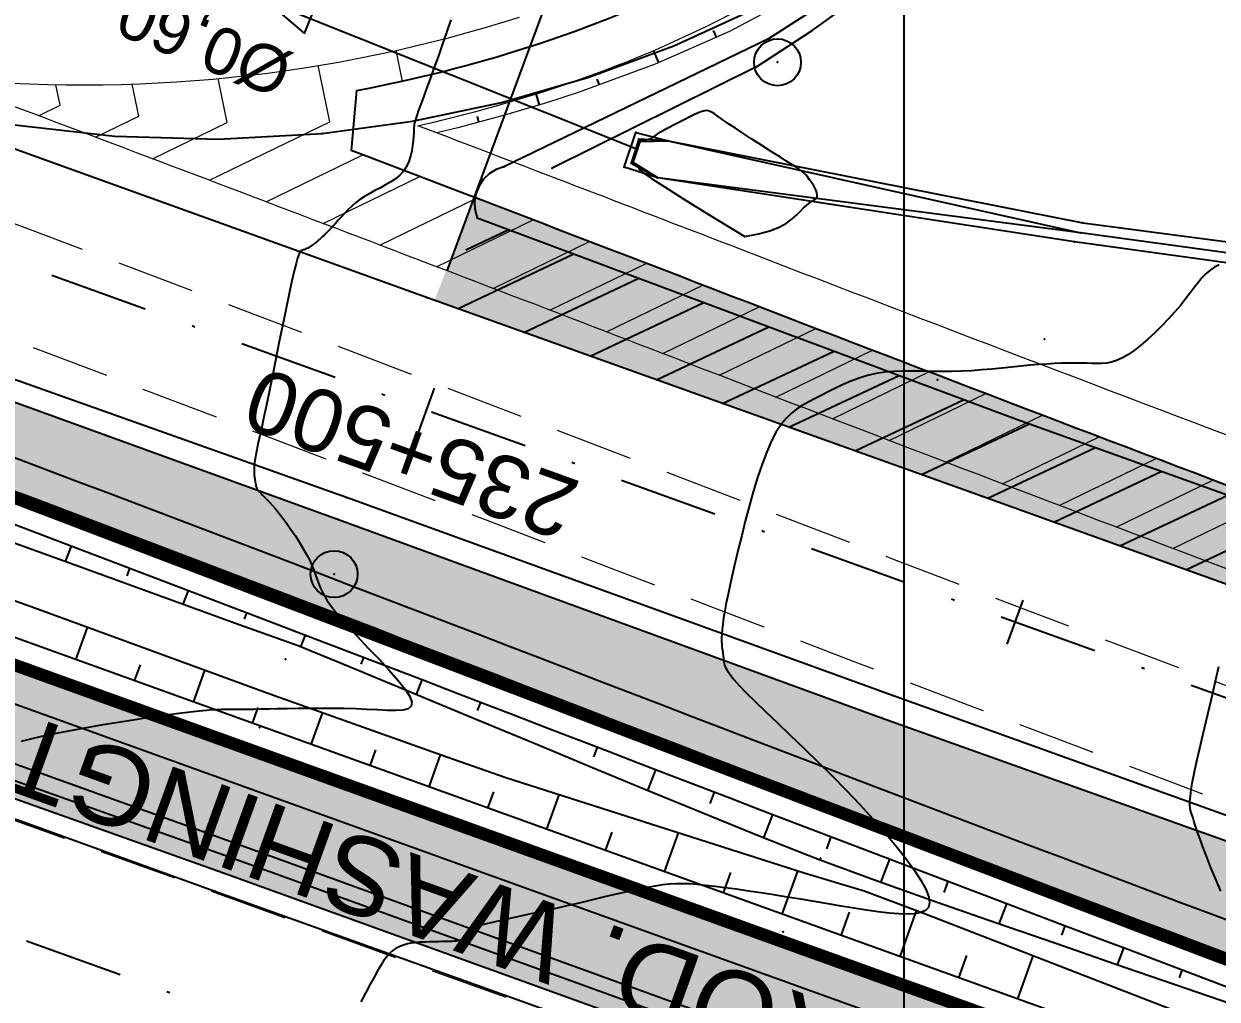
# Model space of a CAD drawing. Header units: metres. Extents: x 820373 to 834957, y 7564678 to 7566875.
# Drawn here: x 821371.86 to 821410, y 7564954.45 to 7564985.62 of the extents above; entities that cross this region are included whole.
import ezdxf
from ezdxf.enums import TextEntityAlignment as Align

# ---------------------------------------------------------------- set-up
doc = ezdxf.new("R2010")
doc.units = ezdxf.units.M
for name, pattern in [('XREF_GEO$0$DASHDOT', [25.4, 12.7, -6.35, 0, -6.35]), ('XREF_GEO$0$DASHED2', [0.375, 0.25, -0.125]), ('XREF_GEO$0$DGNStyle3', [83.551646, 59.679747, -23.871899])]:
    doc.linetypes.add(name, pattern=pattern)
for name, color, linetype in [('P-MALHA-IMPAR', 1, 'Continuous'), ('XREF_GEO$0$F-HZ-ACOSTAMENTO', 73, 'Continuous'), ('XREF_GEO$0$F-HZ-BARREIRA', 107, 'Continuous'), ('XREF_GEO$0$F-HZ-BORDO', 165, 'Continuous'), ('XREF_GEO$0$F-HZ-EIXO', 42, 'XREF_GEO$0$DASHDOT'), ('XREF_GEO$0$F-HZ-ESTACA', 73, 'Continuous'), ('XREF_GEO$0$F-HZ-NOMES', 134, 'Continuous'), ('XREF_GEO$0$F-HZ-OFFSET', 11, 'Continuous'), ('XREF_GEO$0$F-HZ-OFFSET-ATERRO', 42, 'Continuous'), ('XREF_GEO$0$F-HZ-OFFSET-CORTE', 11, 'Continuous'), ('XREF_PAV$0$P-CHAMADA', 1, 'Continuous'), ('XREF_PAV$0$P-TH01_FXAD_227.95_237.15_C_PAV.TIPO-V', 214, 'Continuous'), ('XREF_PAV$0$P-TH01_FXAD_230.75_240.70_D_PAV.TIPO-V', 214, 'Continuous'), ('XREF_PAV$0$P-TH01_TREVO_235.60_DEMOLIÇÃO ACOST.', 1, 'Continuous'), ('XREF_PAV$0$P-TH01_TREVO_235.60_PAV.TIPO-I', 150, 'Continuous'), ('XREF_TOP$0$T-HD-VALETA_SARJETA', 132, 'Continuous'), ('XREF_TOP$0$T-HM-COTA', 252, 'Continuous'), ('XREF_TOP$0$T-HM-CURVA_INTERMEDIÁRIA', 252, 'Continuous'), ('XREF_TOP$0$T-IU-TUBO', 23, 'Continuous'), ('XREF_TOP$0$T-OA-BUEIRO', 31, 'Continuous'), ('XREF_TOP$0$T-OA-DEFENSA', 31, 'Continuous'), ('XREF_TOP$0$T-SI-FAIXA', 23, 'Continuous'), ('XREF_TOP$0$T-SI-PLACA', 252, 'Continuous'), ('XREF_TOP$0$T-SV-GUARD_RAIL', 23, 'Continuous'), ('XREF_TOP$0$T-SV-RUA_PAVIMENTADA', 23, 'Continuous')]:
    doc.layers.add(name, color=color, linetype=linetype)
doc.layers.add('XREF_GEO$0$F-HZ-ARRED-VALETA', color=11, linetype='Continuous', lineweight=0)
doc.layers.add('XREF_GEO$0$F-HZ-FAIXA', color=11, linetype='XREF_GEO$0$DGNStyle3', lineweight=0)
doc.styles.add('XREF_GEO$0$ARIAL', font='arial.ttf')
doc.styles.add('XREF_TOP$0$ROMANS', font='arial.ttf', dxfattribs={"height": 1.5})

# ---------------------------------------------------------------- blocks, each defined once
blk = doc.blocks.new('MALHA-IMPAR')
at = {"layer": 'P-MALHA-IMPAR'}
blk.add_line((821400, 7564842.492), (821400, 7565093.045), dxfattribs=at)
blk = doc.blocks.new('XREF_TOP$0$PONTO')
at = {"layer": 'XREF_TOP$0$T-HM-COTA'}
blk.add_point((0, 0), dxfattribs=at)
blk = doc.blocks.new('XREF_TOP$0$PLACA 01')
blk.add_circle((0, 0), 0.75)
at = {"style": 'XREF_TOP$0$ROMANS'}
blk.add_attdef('PL', text='', height=1.5, dxfattribs=at).set_placement((1.5, 0), align=Align.MIDDLE_LEFT)
blk = doc.blocks.new('XREF_TOP$0$TUBULAÇÃO')
blk.add_lwpolyline([(-0.5, 0), (0.5, 0), (0, 1.5)], close=True)
at = {"style": 'XREF_TOP$0$ROMANS'}
blk.add_attdef('T', text='', height=1.5, rotation=90, dxfattribs=at).set_placement((-2, 0), align=Align.MIDDLE_LEFT)
blk = doc.blocks.new('XREF_TOP')
at = {"layer": 'XREF_TOP$0$T-OA-DEFENSA', "transparency": 33554610}
h = blk.add_hatch(dxfattribs=at)
h.set_pattern_fill('AR-CONC', color=256, scale=0.25)
h.set_pattern_definition([(50, (0, 0), (1.7931504565, -0.15688033746), [0.1875, -2.0625]), (355, (0, 0), (-0.34687833403, 1.88048033425), [0.15, -1.65]), (100.45144446, (0.1494, -0.013), (1.4462721168, 1.72359997742), [0.15935048, -1.75285528]), (46.1842, (0, 0.5), (2.6681033267, -0.413798202), [0.28125, -3.09375]), (96.63563549, (0.2223, 0.4655), (2.3366548642, 2.4352965019), [0.239025855, -2.6292844]), (351.18416399, (0, 0.5), (2.3366548626, 2.4352965007), [0.225, -2.4750000025]), (21, (0.25, 0.375), (1.4922676303, -1.00654722666), [0.1875, -2.0625]), (326, (0.25, 0.375), (0.6082883298, 1.8128751126), [0.15, -1.65]), (71.45144474, (0.3744, 0.2911), (2.10055594182, 0.806327882), [0.159350475, -1.75285528]), (37.5, (0, 0), (0.030399638293, 0.83223463458), [0, -1.63, 0, -1.675, 0, -1.65625]), (7.5, (0, 0), (0.65767384361, 0.98602927971), [0, -0.955, 0, -1.5925, 0, -0.63125]), (327.5, (-0.5575, 0), (1.33455609043, -0.056387179336), [0, -0.625, 0, -1.95, 0, -2.5875]), (317.5, (-0.8075, 0), (1.45796542336, 0.25026245583), [0, -0.8125, 0, -1.295, 0, -1.8375])])
h.paths.add_polyline_path([(821172.574, 7565033.444), (821172.429, 7565033.04), (821190.536, 7565026.586), (821208.404, 7565020.208), (821226.574, 7565013.634), (821246.931, 7565006.231), (821265.304, 7564999.639), (821282.189, 7564993.678), (821304.076, 7564985.676), (821321.881, 7564979.311), (821341.651, 7564972.154), (821360.312, 7564965.422), (821378.22, 7564959.057), (821396.629, 7564952.39), (821418.184, 7564944.679), (821437.102, 7564937.89), (821455.234, 7564931.345), (821474.165, 7564924.527), (821491.7, 7564918.232), (821509.747, 7564911.684), (821528.163, 7564905.101), (821548.58, 7564897.727), (821566.649, 7564891.261), (821584.234, 7564884.946), (821607.538, 7564876.54), (821625.681, 7564869.957), (821643.393, 7564863.626), (821662.119, 7564856.809), (821680.072, 7564850.545), (821701.679, 7564842.692), (821720.022, 7564836.174), (821738.15, 7564829.562), (821756.034, 7564823.201), (821773.408, 7564816.895), (821796.267, 7564808.374), (821809.665, 7564803.38), (821809.93, 7564803.685), (821795.731, 7564808.991), (821773.86, 7564817.146), (821755.213, 7564823.876), (821737.897, 7564830.132), (821718.44, 7564837.056), (821701.072, 7564843.311), (821678.007, 7564851.629), (821661.079, 7564857.674), (821641.585, 7564864.709), (821624.397, 7564870.958), (821606.792, 7564877.336), (821584.88, 7564885.176), (821565.558, 7564892.111), (821548.772, 7564898.134), (821529.124, 7564905.299), (821509.708, 7564912.285), (821489.689, 7564919.488), (821471.871, 7564925.977), (821453.576, 7564932.462), (821436.443, 7564938.613), (821417.687, 7564945.326), (821394.707, 7564953.597), (821377.621, 7564959.792), (821359.587, 7564966.28), (821340.149, 7564973.165), (821322.365, 7564979.56), (821301.966, 7564986.976), (821282.242, 7564994.094), (821263.992, 7565000.725), (821245.445, 7565007.414), (821226.056, 7565014.586), (821208.678, 7565020.567), (821189.899, 7565027.261)])
at = {"layer": 'XREF_TOP$0$T-HD-VALETA_SARJETA'}
for points in [[(821392.453, 7564981.879, 825.673), (821405.637, 7564978.937, 826.66)], [(821392.453, 7564981.879, 825.673), (821405.712, 7564979.261, 826.767), (821428.639, 7564976.246, 828.042), (821449.268, 7564973.594, 828.661), (821458.084, 7564972.36, 829.649)], [(821405.444, 7564978.65, 826.77), (821392.128, 7564980.697, 825.576)], [(821457.84, 7564971.891, 829.49), (821449.198, 7564973.323, 828.549), (821428.574, 7564975.797, 827.916), (821405.637, 7564978.937, 826.66), (821392.128, 7564980.697, 825.576)], [(821457.83, 7564971.73, 829.602), (821449.098, 7564973.017, 828.648), (821428.496, 7564975.462, 828.004), (821405.444, 7564978.65, 826.77)]]:
    blk.add_polyline3d(points, dxfattribs=at)
at = {"layer": 'XREF_TOP$0$T-HM-CURVA_INTERMEDIÁRIA', "flags": 128}
for points in [[(821385.507, 7564985.743), (821385.373, 7564985.343), (821385.237, 7564984.949), (821385.102, 7564984.566), (821384.971, 7564984.201), (821384.847, 7564983.86), (821384.732, 7564983.549), (821384.632, 7564983.275), (821384.547, 7564983.045), (821384.481, 7564982.862), (821384.432, 7564982.722), (821384.398, 7564982.62), (821384.376, 7564982.549), (821384.363, 7564982.503), (821384.357, 7564982.477), (821384.356, 7564982.464), (821384.357, 7564982.458), (821384.357, 7564982.453), (821384.358, 7564982.45), (821384.358, 7564982.448), (821384.357, 7564982.446), (821384.357, 7564982.444), (821384.356, 7564982.443), (821384.355, 7564982.442), (821384.355, 7564982.442), (821384.354, 7564982.441), (821384.353, 7564982.44), (821384.352, 7564982.44), (821384.351, 7564982.439), (821384.35, 7564982.438), (821384.35, 7564982.438), (821384.349, 7564982.437), (821384.348, 7564982.436), (821384.347, 7564982.436), (821384.347, 7564982.435), (821384.346, 7564982.435), (821384.345, 7564982.434), (821384.345, 7564982.433), (821384.344, 7564982.433), (821384.343, 7564982.432), (821384.343, 7564982.432), (821384.342, 7564982.431), (821384.342, 7564982.431), (821384.342, 7564982.43), (821384.341, 7564982.43), (821384.341, 7564982.43), (821384.34, 7564982.429), (821384.34, 7564982.429), (821384.34, 7564982.429), (821384.339, 7564982.428), (821384.339, 7564982.428), (821384.339, 7564982.428), (821384.339, 7564982.428), (821384.338, 7564982.427), (821384.338, 7564982.427), (821384.338, 7564982.427), (821384.337, 7564982.426), (821384.337, 7564982.426), (821384.337, 7564982.422), (821384.336, 7564982.411), (821384.335, 7564982.39), (821384.333, 7564982.356), (821384.33, 7564982.305), (821384.327, 7564982.234), (821384.322, 7564982.14), (821384.315, 7564982.021), (821384.305, 7564981.881), (821384.287, 7564981.725), (821384.26, 7564981.56), (821384.22, 7564981.39), (821384.164, 7564981.222), (821384.09, 7564981.061), (821383.995, 7564980.913), (821383.878, 7564980.782), (821383.74, 7564980.666), (821383.588, 7564980.562), (821383.425, 7564980.466), (821383.256, 7564980.376), (821383.085, 7564980.287), (821382.916, 7564980.197), (821382.755, 7564980.102), (821382.605, 7564980), (821382.466, 7564979.892), (821382.336, 7564979.78), (821382.217, 7564979.667), (821382.106, 7564979.554), (821382.003, 7564979.443), (821381.908, 7564979.337), (821381.819, 7564979.238), (821381.737, 7564979.147), (821381.66, 7564979.065), (821381.588, 7564978.99), (821381.521, 7564978.922), (821381.459, 7564978.861), (821381.4, 7564978.806), (821381.345, 7564978.756), (821381.294, 7564978.71), (821381.245, 7564978.668), (821381.199, 7564978.631), (821381.155, 7564978.596), (821381.113, 7564978.565), (821381.074, 7564978.537), (821381.037, 7564978.512), (821381.002, 7564978.49), (821380.968, 7564978.47), (821380.936, 7564978.452), (821380.906, 7564978.436), (821380.876, 7564978.422), (821380.849, 7564978.409), (821380.822, 7564978.399), (821380.797, 7564978.39), (821380.773, 7564978.382), (821380.75, 7564978.376), (821380.728, 7564978.37), (821380.705, 7564978.353), (821380.679, 7564978.314), (821380.647, 7564978.243), (821380.609, 7564978.128), (821380.561, 7564977.957), (821380.502, 7564977.718), (821380.43, 7564977.402), (821380.343, 7564977.001), (821380.245, 7564976.53), (821380.138, 7564976.011), (821380.027, 7564975.463), (821379.915, 7564974.906), (821379.805, 7564974.362), (821379.701, 7564973.85), (821379.606, 7564973.391), (821379.523, 7564973), (821379.453, 7564972.674), (821379.394, 7564972.404), (821379.345, 7564972.182), (821379.306, 7564971.999), (821379.276, 7564971.847), (821379.253, 7564971.718), (821379.237, 7564971.602), (821379.228, 7564971.494), (821379.224, 7564971.391), (821379.224, 7564971.295), (821379.228, 7564971.205), (821379.234, 7564971.123), (821379.243, 7564971.049), (821379.252, 7564970.984), (821379.262, 7564970.927), (821379.272, 7564970.879), (821379.282, 7564970.839), (821379.294, 7564970.803), (821379.31, 7564970.769), (821379.332, 7564970.736), (821379.359, 7564970.7), (821379.394, 7564970.66), (821379.439, 7564970.613), (821379.493, 7564970.558), (821379.558, 7564970.491), (821379.633, 7564970.414), (821379.717, 7564970.324), (821379.811, 7564970.22), (821379.913, 7564970.101), (821380.024, 7564969.966), (821380.143, 7564969.813), (821380.269, 7564969.644), (821380.4, 7564969.46), (821380.531, 7564969.265), (821380.66, 7564969.065), (821380.783, 7564968.862), (821380.897, 7564968.66), (821380.998, 7564968.465), (821381.082, 7564968.279), (821381.15, 7564968.105), (821381.208, 7564967.939), (821381.266, 7564967.772), (821381.336, 7564967.597), (821381.428, 7564967.409), (821381.55, 7564967.199), (821381.715, 7564966.962), (821381.932, 7564966.689), (821382.206, 7564966.377), (821382.522, 7564966.036), (821382.861, 7564965.679), (821383.203, 7564965.32), (821383.528, 7564964.97), (821383.816, 7564964.644), (821384.047, 7564964.355), (821384.202, 7564964.115), (821384.266, 7564963.935), (821384.243, 7564963.809), (821384.144, 7564963.728), (821383.977, 7564963.684), (821383.752, 7564963.669), (821383.48, 7564963.674), (821383.169, 7564963.689), (821382.829, 7564963.708), (821382.47, 7564963.722), (821382.098, 7564963.731), (821381.72, 7564963.735), (821381.343, 7564963.736), (821380.972, 7564963.734), (821380.616, 7564963.73), (821380.28, 7564963.725), (821379.97, 7564963.72), (821379.693, 7564963.715), (821379.446, 7564963.71), (821379.226, 7564963.706), (821379.03, 7564963.703), (821378.855, 7564963.701), (821378.698, 7564963.699), (821378.557, 7564963.698), (821378.427, 7564963.698), (821378.305, 7564963.699), (821378.181, 7564963.699), (821378.045, 7564963.697), (821377.888, 7564963.69), (821377.698, 7564963.676), (821377.465, 7564963.654), (821377.179, 7564963.623), (821376.829, 7564963.579), (821376.41, 7564963.522), (821375.935, 7564963.453), (821375.419, 7564963.375), (821374.88, 7564963.29), (821374.335, 7564963.2), (821373.801, 7564963.108), (821373.294, 7564963.015), (821372.832, 7564962.924), (821372.427, 7564962.837), (821372.078, 7564962.754), (821371.781, 7564962.675)], [(821410.064, 7564977.912), (821409.911, 7564977.84), (821409.772, 7564977.749), (821409.645, 7564977.639), (821409.523, 7564977.511), (821409.403, 7564977.365), (821409.279, 7564977.203), (821409.147, 7564977.026), (821409.002, 7564976.834), (821408.838, 7564976.629), (821408.652, 7564976.412), (821408.449, 7564976.189), (821408.233, 7564975.965), (821408.009, 7564975.746), (821407.783, 7564975.539), (821407.559, 7564975.348), (821407.343, 7564975.18), (821407.14, 7564975.041), (821406.954, 7564974.934), (821406.783, 7564974.858), (821406.621, 7564974.806), (821406.466, 7564974.776), (821406.314, 7564974.761), (821406.161, 7564974.758), (821406.002, 7564974.762), (821405.835, 7564974.768), (821405.655, 7564974.772), (821405.462, 7564974.774), (821405.255, 7564974.772), (821405.035, 7564974.767), (821404.802, 7564974.758), (821404.554, 7564974.745), (821404.293, 7564974.727), (821404.017, 7564974.705), (821403.727, 7564974.678), (821403.425, 7564974.647), (821403.114, 7564974.615), (821402.795, 7564974.584), (821402.472, 7564974.555), (821402.146, 7564974.53), (821401.821, 7564974.512), (821401.497, 7564974.502), (821401.179, 7564974.502), (821400.865, 7564974.507), (821400.557, 7564974.515), (821400.254, 7564974.521), (821399.957, 7564974.52), (821399.665, 7564974.51), (821399.378, 7564974.485), (821399.098, 7564974.442), (821398.823, 7564974.379), (821398.555, 7564974.296), (821398.295, 7564974.199), (821398.043, 7564974.091), (821397.799, 7564973.977), (821397.565, 7564973.859), (821397.342, 7564973.742), (821397.13, 7564973.629), (821396.929, 7564973.522), (821396.739, 7564973.416), (821396.559, 7564973.3), (821396.386, 7564973.167), (821396.221, 7564973.008), (821396.061, 7564972.814), (821395.906, 7564972.577), (821395.754, 7564972.288), (821395.604, 7564971.943), (821395.457, 7564971.548), (821395.314, 7564971.117), (821395.176, 7564970.661), (821395.045, 7564970.191), (821394.92, 7564969.72), (821394.804, 7564969.26), (821394.697, 7564968.821), (821394.6, 7564968.415), (821394.513, 7564968.041), (821394.436, 7564967.699), (821394.369, 7564967.388), (821394.311, 7564967.107), (821394.264, 7564966.856), (821394.226, 7564966.632), (821394.197, 7564966.435), (821394.178, 7564966.264), (821394.167, 7564966.117), (821394.162, 7564965.991), (821394.163, 7564965.883), (821394.168, 7564965.792), (821394.175, 7564965.714), (821394.184, 7564965.647), (821394.192, 7564965.589), (821394.2, 7564965.537), (821394.206, 7564965.489), (821394.212, 7564965.445), (821394.217, 7564965.404), (821394.222, 7564965.362), (821394.226, 7564965.321), (821394.231, 7564965.277), (821394.236, 7564965.231), (821394.244, 7564965.179), (821394.259, 7564965.117), (821394.291, 7564965.04), (821394.346, 7564964.942), (821394.432, 7564964.818), (821394.556, 7564964.663), (821394.727, 7564964.471), (821394.951, 7564964.236), (821395.233, 7564963.956), (821395.568, 7564963.634), (821395.945, 7564963.275), (821396.355, 7564962.885), (821396.789, 7564962.47), (821397.238, 7564962.035), (821397.692, 7564961.585), (821398.142, 7564961.127), (821398.579, 7564960.665), (821398.996, 7564960.207), (821399.386, 7564959.76), (821399.743, 7564959.331), (821400.059, 7564958.927), (821400.327, 7564958.556), (821400.542, 7564958.224), (821400.695, 7564957.938), (821400.783, 7564957.704), (821400.807, 7564957.519), (821400.771, 7564957.378), (821400.678, 7564957.277), (821400.534, 7564957.211), (821400.342, 7564957.174), (821400.105, 7564957.163), (821399.827, 7564957.173), (821399.514, 7564957.199), (821399.168, 7564957.239), (821398.795, 7564957.29), (821398.4, 7564957.351), (821397.988, 7564957.418), (821397.564, 7564957.489), (821397.132, 7564957.563), (821396.697, 7564957.637), (821396.263, 7564957.709), (821395.837, 7564957.777), (821395.42, 7564957.842), (821395.019, 7564957.902), (821394.636, 7564957.956), (821394.277, 7564958.005), (821393.945, 7564958.047), (821393.644, 7564958.082), (821393.378, 7564958.108), (821393.139, 7564958.126), (821392.917, 7564958.134), (821392.705, 7564958.132), (821392.493, 7564958.119), (821392.273, 7564958.095), (821392.035, 7564958.059), (821391.771, 7564958.011), (821391.473, 7564957.95), (821391.146, 7564957.878), (821390.795, 7564957.797), (821390.424, 7564957.711), (821390.041, 7564957.62), (821389.65, 7564957.527), (821389.258, 7564957.435), (821388.869, 7564957.346), (821388.488, 7564957.262), (821388.122, 7564957.183), (821387.773, 7564957.108), (821387.447, 7564957.038), (821387.149, 7564956.972), (821386.881, 7564956.911), (821386.65, 7564956.853), (821386.459, 7564956.799), (821386.311, 7564956.749), (821386.201, 7564956.703), (821386.125, 7564956.659), (821386.074, 7564956.618), (821386.044, 7564956.581), (821386.028, 7564956.546), (821386.019, 7564956.513), (821386.012, 7564956.483), (821386.002, 7564956.455), (821385.987, 7564956.429), (821385.967, 7564956.405), (821385.941, 7564956.383), (821385.911, 7564956.364), (821385.876, 7564956.347), (821385.834, 7564956.332), (821385.788, 7564956.32), (821385.735, 7564956.31), (821385.677, 7564956.302), (821385.612, 7564956.297), (821385.543, 7564956.292), (821385.467, 7564956.289), (821385.386, 7564956.286), (821385.3, 7564956.285), (821385.208, 7564956.283), (821385.111, 7564956.281), (821385.01, 7564956.279), (821384.908, 7564956.277), (821384.806, 7564956.274), (821384.706, 7564956.27), (821384.609, 7564956.266), (821384.519, 7564956.262), (821384.436, 7564956.256), (821384.361, 7564956.249), (821384.295, 7564956.241), (821384.234, 7564956.232), (821384.177, 7564956.222), (821384.123, 7564956.209), (821384.07, 7564956.195), (821384.016, 7564956.178), (821383.96, 7564956.16), (821383.9, 7564956.138), (821383.835, 7564956.111), (821383.766, 7564956.075), (821383.694, 7564956.029), (821383.617, 7564955.968), (821383.536, 7564955.89), (821383.451, 7564955.792), (821383.362, 7564955.672), (821383.269, 7564955.526), (821383.169, 7564955.352), (821383.058, 7564955.151), (821382.935, 7564954.92), (821382.795, 7564954.658), (821382.635, 7564954.364)], [(821410.12, 7564957.899), (821409.944, 7564958.304), (821409.788, 7564958.679), (821409.655, 7564959.017), (821409.542, 7564959.311), (821409.452, 7564959.555), (821409.381, 7564959.755), (821409.325, 7564959.915), (821409.284, 7564960.043), (821409.252, 7564960.144), (821409.228, 7564960.225), (821409.208, 7564960.292), (821409.19, 7564960.352), (821409.171, 7564960.41), (821409.153, 7564960.473), (821409.139, 7564960.551), (821409.131, 7564960.649), (821409.132, 7564960.775), (821409.145, 7564960.936), (821409.172, 7564961.141), (821409.215, 7564961.397), (821409.277, 7564961.707), (821409.355, 7564962.065), (821409.445, 7564962.462), (821409.544, 7564962.886), (821409.649, 7564963.328), (821409.755, 7564963.779), (821409.86, 7564964.227), (821409.96, 7564964.664), (821410.053, 7564965.08)], [(821394.901, 7564978.82), (821395.344, 7564978.9), (821395.707, 7564979.002), (821396, 7564979.12), (821396.234, 7564979.249), (821396.418, 7564979.381), (821396.564, 7564979.51), (821396.683, 7564979.629), (821396.784, 7564979.733), (821396.876, 7564979.816), (821396.961, 7564979.882), (821397.036, 7564979.934), (821397.1, 7564979.978), (821397.152, 7564980.017), (821397.19, 7564980.056), (821397.213, 7564980.099), (821397.219, 7564980.152), (821397.209, 7564980.216), (821397.183, 7564980.291), (821397.144, 7564980.373), (821397.095, 7564980.46), (821397.039, 7564980.547), (821396.977, 7564980.633), (821396.914, 7564980.714), (821396.851, 7564980.787), (821396.789, 7564980.851), (821396.726, 7564980.907), (821396.656, 7564980.961), (821396.574, 7564981.018), (821396.477, 7564981.081), (821396.359, 7564981.154), (821396.215, 7564981.243), (821396.04, 7564981.352), (821395.833, 7564981.482), (821395.6, 7564981.63), (821395.352, 7564981.791), (821395.096, 7564981.956), (821394.844, 7564982.121), (821394.603, 7564982.28), (821394.385, 7564982.426), (821394.198, 7564982.553), (821394.049, 7564982.656), (821393.932, 7564982.736), (821393.839, 7564982.792), (821393.761, 7564982.828), (821393.69, 7564982.842), (821393.616, 7564982.837), (821393.532, 7564982.813), (821393.428, 7564982.771), (821393.299, 7564982.714), (821393.149, 7564982.643), (821392.985, 7564982.564), (821392.815, 7564982.479), (821392.646, 7564982.392), (821392.484, 7564982.307), (821392.338, 7564982.227), (821392.213, 7564982.157), (821392.116, 7564982.098), (821392.044, 7564982.051), (821391.992, 7564982.013), (821391.955, 7564981.985), (821391.93, 7564981.963), (821391.91, 7564981.947), (821391.893, 7564981.936), (821391.873, 7564981.928), (821391.846, 7564981.922), (821391.814, 7564981.917), (821391.778, 7564981.914), (821391.739, 7564981.911), (821391.7, 7564981.908), (821391.662, 7564981.905), (821391.627, 7564981.902), (821391.596, 7564981.898), (821391.571, 7564981.893), (821391.551, 7564981.886), (821391.535, 7564981.876), (821391.522, 7564981.863), (821391.51, 7564981.846), (821391.5, 7564981.823), (821391.489, 7564981.795), (821391.477, 7564981.759), (821391.463, 7564981.717), (821391.448, 7564981.669), (821391.431, 7564981.617), (821391.413, 7564981.563), (821391.396, 7564981.508), (821391.379, 7564981.455), (821391.363, 7564981.405), (821391.348, 7564981.361), (821391.336, 7564981.322), (821391.326, 7564981.29), (821391.32, 7564981.262), (821391.317, 7564981.238), (821391.318, 7564981.217), (821391.323, 7564981.197), (821391.333, 7564981.179), (821391.347, 7564981.16), (821391.368, 7564981.141), (821391.391, 7564981.12), (821391.417, 7564981.099), (821391.444, 7564981.077), (821391.468, 7564981.056), (821391.49, 7564981.035), (821391.507, 7564981.015), (821391.517, 7564980.995), (821391.526, 7564980.973), (821391.569, 7564980.928), (821391.688, 7564980.836), (821391.925, 7564980.672), (821392.323, 7564980.413), (821392.923, 7564980.034), (821393.768, 7564979.512), (821394.901, 7564978.82)]]:
    blk.add_lwpolyline(points, dxfattribs=at)
at = {"layer": 'XREF_TOP$0$T-IU-TUBO', "elevation": 825.293}
blk.add_lwpolyline([(821391.47, 7564981.599), (821370.573, 7564989.949)], dxfattribs=at)
at = {"layer": 'XREF_TOP$0$T-OA-BUEIRO'}
blk.add_polyline3d([(821392.128, 7564980.697, 825.576), (821391.051, 7564981.039, 826.26), (821391.418, 7564982.145, 826.286), (821392.453, 7564981.879, 825.673), (821391.515, 7564981.936, 826.284), (821391.268, 7564981.166, 826.275)], close=True, dxfattribs=at)
for points in [[(821391.332, 7564981.187, 825.42), (821391.47, 7564981.599, 825.293), (821391.562, 7564981.855, 825.41)], [(821391.515, 7564981.936, 826.284), (821391.562, 7564981.855, 825.41), (821392.453, 7564981.879, 825.673)], [(821392.128, 7564980.697, 825.576), (821391.332, 7564981.187, 825.42), (821391.268, 7564981.166, 826.275)]]:
    blk.add_polyline3d(points, dxfattribs=at)
at = {"layer": 'XREF_TOP$0$T-OA-DEFENSA', "ltscale": 22}
for points in [[(821172.574, 7565033.444, 814.515), (821189.899, 7565027.261, 814.889), (821208.678, 7565020.567, 815.783), (821226.056, 7565014.586, 816.584), (821245.445, 7565007.414, 817.889), (821263.992, 7565000.725, 819.115), (821282.242, 7564994.094, 820.143), (821301.966, 7564986.976, 821.385), (821322.365, 7564979.56, 822.851), (821340.149, 7564973.165, 824.098), (821359.587, 7564966.28, 825.276), (821377.621, 7564959.792, 826.455), (821394.707, 7564953.597, 827.569), (821417.687, 7564945.326, 829.026), (821436.443, 7564938.613, 830.305), (821453.576, 7564932.462, 831.362), (821471.871, 7564925.977, 832.557), (821489.689, 7564919.488, 833.721), (821509.708, 7564912.285, 834.968), (821529.124, 7564905.299, 836.286), (821548.772, 7564898.134, 837.308), (821565.558, 7564892.111, 838.292), (821584.88, 7564885.176, 839.396)], [(821607.538, 7564876.54, 840.619), (821584.234, 7564884.946, 839.373), (821566.649, 7564891.261, 838.352), (821548.58, 7564897.727, 837.289), (821528.163, 7564905.101, 836.226), (821509.747, 7564911.684, 835.021), (821491.7, 7564918.232, 833.872), (821474.165, 7564924.527, 832.691), (821455.234, 7564931.345, 831.509), (821437.102, 7564937.89, 830.37), (821418.184, 7564944.679, 829.124), (821396.629, 7564952.39, 827.729), (821378.22, 7564959.057, 826.484), (821360.312, 7564965.422, 825.349), (821341.651, 7564972.154, 824.191), (821321.881, 7564979.311, 822.901), (821304.076, 7564985.676, 821.656), (821282.189, 7564993.678, 820.209), (821265.304, 7564999.639, 819.077), (821246.931, 7565006.231, 817.844), (821226.574, 7565013.634, 816.56), (821208.404, 7565020.208, 815.655), (821190.536, 7565026.586, 814.953), (821172.429, 7565033.04, 814.416)]]:
    blk.add_polyline3d(points, dxfattribs=at)
at = {"layer": 'XREF_TOP$0$T-SI-FAIXA'}
for points in [[(821591.439, 7564902.729, 838.851), (821573.003, 7564909.234, 837.821), (821555.139, 7564915.632, 836.829), (821553.897, 7564916.021, 836.98), (821535.131, 7564922.833, 836.004), (821516.359, 7564929.619, 834.953), (821496.555, 7564936.626, 833.758), (821478.29, 7564943.257, 832.554), (821460.036, 7564949.759, 831.336), (821441.957, 7564956.323, 830.125), (821423.96, 7564962.787, 828.906), (821402.472, 7564970.522, 827.454), (821384.763, 7564976.857, 826.261), (821365.031, 7564983.967, 825.026), (821347.04, 7564990.712, 823.813), (821328.217, 7564997.302, 822.699), (821307.506, 7565004.634, 821.393), (821289.32, 7565011.283, 820.226), (821270.908, 7565017.824, 819.062), (821252.787, 7565024.278, 817.945), (821232.483, 7565031.627, 816.641), (821214.211, 7565038.237, 815.935), (821196.568, 7565044.623, 815.147), (821178.895, 7565051.008, 814.95)], [(821588.019, 7564896.526, 838.829), (821569.973, 7564902.998, 837.81), (821552.072, 7564909.415, 836.856), (821533.519, 7564916.088, 836.128), (821514.437, 7564922.827, 834.984), (821493.554, 7564930.411, 833.636), (821476.544, 7564936.524, 832.57), (821457.645, 7564943.304, 831.308), (821439.852, 7564949.719, 830.132), (821421.792, 7564956.182, 828.846), (821399.626, 7564964.153, 827.379), (821382.18, 7564970.476, 826.183), (821363.572, 7564977.084, 825.051), (821344.531, 7564983.752, 823.836), (821326.167, 7564990.459, 822.72), (821304.706, 7564998.109, 821.315), (821286.99, 7565004.676, 820.186), (821267.732, 7565011.534, 819.001), (821249.958, 7565018.027, 817.898), (821229.973, 7565025.225, 816.617), (821211.943, 7565031.704, 815.938), (821193.611, 7565038.35, 815.12), (821176.559, 7565044.518, 814.944)], [(821172.022, 7565031.911, 814.53), (821190.125, 7565025.402, 815.088), (821207.794, 7565019.106, 815.798), (821226.115, 7565012.596, 816.722), (821246.427, 7565005.202, 817.992), (821264.988, 7564998.495, 819.194), (821281.359, 7564992.906, 820.284), (821299.196, 7564986.461, 821.453), (821321.688, 7564978.353, 823.022), (821341.431, 7564970.981, 824.336), (821359.829, 7564964.457, 825.476), (821377.965, 7564957.897, 826.63), (821396.162, 7564951.372, 827.868), (821417.705, 7564943.599, 829.258), (821436.631, 7564936.789, 830.498), (821454.933, 7564930.177, 831.64), (821473.796, 7564923.399, 832.834), (821491.178, 7564917.152, 833.982), (821509.224, 7564910.571, 835.169), (821527.683, 7564903.953, 836.376), (821548.369, 7564896.564, 837.45), (821566.224, 7564890.124, 838.497), (821583.895, 7564883.794, 839.535)], [(821365.031, 7564983.967, 825.026), (821368.219, 7564983.048, 825.188), (821371.473, 7564982.4, 825.351), (821374.77, 7564982.027, 825.516), (821378.086, 7564981.932, 825.682), (821381.398, 7564982.115, 825.849), (821384.279, 7564982.503, 825.997), (821387.123, 7564983.102, 826.146), (821389.915, 7564983.908, 826.296), (821392.64, 7564984.917, 826.447), (821395.284, 7564986.123, 826.599)]]:
    blk.add_polyline3d(points, dxfattribs=at)
at = {"layer": 'XREF_TOP$0$T-SV-GUARD_RAIL'}
for points in [[(821395.273, 7564984.244, 826.397), (821397.058, 7564985.402, 826.492), (821398.779, 7564986.653, 826.576), (821400.431, 7564987.994, 826.65), (821402.01, 7564989.422, 826.713), (821403.517, 7564990.929, 826.766), (821404.779, 7564992.341, 826.803), (821405.979, 7564993.809, 826.833), (821407.108, 7564995.332, 826.854), (821408.165, 7564996.908, 826.867), (821409.145, 7564998.531, 826.871)], [(821395.273, 7564984.244, 826.397), (821388.751, 7564981.008, 826.243)]]:
    blk.add_polyline3d(points, dxfattribs=at)
at = {"layer": 'XREF_TOP$0$T-SV-RUA_PAVIMENTADA', "ltscale": 22}
for points in [[(821176.302, 7565043.804, 814.742), (821193.345, 7565037.622, 815.117), (821211.612, 7565030.985, 815.928), (821229.565, 7565024.458, 816.758), (821249.496, 7565017.326, 817.65), (821267.645, 7565010.838, 818.978), (821286.787, 7565003.9, 820.107), (821304.889, 7564997.423, 821.311), (821326.014, 7564989.913, 822.696), (821344.074, 7564983.486, 823.774), (821363.37, 7564976.497, 825.014), (821381.915, 7564969.772, 826.16), (821399.271, 7564963.439, 827.344), (821421.515, 7564955.504, 828.798), (821439.579, 7564948.954, 830.064), (821457.399, 7564942.494, 831.285), (821476.254, 7564935.716, 832.534), (821493.198, 7564929.568, 833.58), (821514.215, 7564922.227, 834.947), (821533.171, 7564915.36, 836.095), (821551.728, 7564908.684, 836.818), (821569.565, 7564902.095, 837.73), (821587.764, 7564895.811, 838.818)], [(821397.299, 7564986.189, 826.715), (821395.666, 7564985.136, 826.646), (821387.203, 7564981.049, 826.091), (821386.96, 7564980.964, 826.09), (821386.741, 7564980.829, 826.09), (821386.555, 7564980.651, 826.091), (821386.41, 7564980.438, 826.093), (821386.314, 7564980.2, 826.097), (821386.28, 7564980.044, 826.1), (821386.268, 7564979.884, 826.103), (821386.276, 7564979.725, 826.107), (821386.305, 7564979.568, 826.111), (821386.354, 7564979.416, 826.116), (821403.467, 7564973.025, 827.309), (821425.002, 7564965.294, 828.765), (821442.766, 7564958.913, 829.973)]]:
    blk.add_polyline3d(points, dxfattribs=at)
at = {"layer": 'XREF_TOP$0$T-SV-RUA_PAVIMENTADA'}
blk.add_polyline3d([(821548.419, 7564897.121, 837.385), (821527.888, 7564904.466, 836.345), (821509.413, 7564911.252, 835.134), (821491.507, 7564917.585, 833.972), (821473.844, 7564924.014, 832.784), (821455.163, 7564930.752, 831.616), (821436.76, 7564937.36, 830.464), (821417.96, 7564944.158, 829.231), (821396.312, 7564951.937, 827.809), (821378.207, 7564958.482, 826.586), (821360.072, 7564964.943, 825.428), (821341.62, 7564971.579, 824.296), (821321.835, 7564978.694, 823.004), (821303.869, 7564985.205, 821.708), (821299.349, 7564986.846, 821.408), (821281.479, 7564993.333, 820.221), (821265.181, 7564999.142, 819.173)], dxfattribs=at)
at = {"layer": 'XREF_TOP$0$T-HM-COTA', "rotation": 160.3219444444443}
for p in [(821395.666, 7564985.136, 826.646), (821395.273, 7564984.244, 826.397), (821395.949, 7564984.387, 826.546), (821381.398, 7564982.115, 825.849), (821391.418, 7564982.145, 826.286), (821391.515, 7564981.936, 826.284), (821391.562, 7564981.855, 825.41), (821392.453, 7564981.879, 825.673), (821391.47, 7564981.599, 825.293), (821391.268, 7564981.166, 826.275), (821391.332, 7564981.187, 825.42), (821387.203, 7564981.049, 826.091), (821388.751, 7564981.008, 826.243), (821391.051, 7564981.039, 826.26), (821392.128, 7564980.697, 825.576), (821386.314, 7564980.2, 826.097), (821386.354, 7564979.416, 826.116), (821405.712, 7564979.261, 826.767), (821405.637, 7564978.937, 826.66), (821405.444, 7564978.65, 826.77), (821384.763, 7564976.857, 826.261), (821404.485, 7564975.536, 826.862), (821401.059, 7564974.24, 827.196), (821403.467, 7564973.025, 827.309), (821382.18, 7564970.476, 826.183), (821402.472, 7564970.522, 827.454), (821381.915, 7564969.772, 826.16), (821381.778, 7564968.029, 826.134), (821380.22, 7564965.312, 825.725), (821399.626, 7564964.153, 827.379), (821399.271, 7564963.439, 827.344), (821379.392, 7564963.129, 826.101), (821377.621, 7564959.792, 826.455), (821378.22, 7564959.057, 826.484), (821397.321, 7564958.939, 826.664), (821378.207, 7564958.482, 826.586), (821377.965, 7564957.897, 826.63), (821396.135, 7564956.595, 827.281)]:
    blk.add_blockref('XREF_TOP$0$PONTO', p, dxfattribs=at)
at = {"layer": 'XREF_TOP$0$T-IU-TUBO', "rotation": 68.21985246122459}
blk.add_blockref('XREF_TOP$0$TUBULAÇÃO', (821381.021, 7564985.774, 825.293), dxfattribs=at).add_auto_attribs({'T': 'Ø0,60'})
at = {"layer": 'XREF_TOP$0$T-SI-PLACA', "rotation": 160.3218198399105}
for p in [(821395.949, 7564984.387, 826.546), (821381.778, 7564968.029, 826.134)]:
    blk.add_blockref('XREF_TOP$0$PLACA 01', p, dxfattribs=at)
blk = doc.blocks.new('XREF_GEO$0$AeccTickLine')
at = {"layer": 'XREF_GEO$0$F-HZ-ESTACA', "lineweight": -2}
blk.add_line((0, 1), (0, -1), dxfattribs=at)
blk = doc.blocks.new('XREF_GEO')
at = {"layer": 'XREF_GEO$0$F-HZ-ACOSTAMENTO'}
blk.add_line((821850.991, 7564792.285), (821173.579, 7565036.236), dxfattribs=at)
blk.add_lwpolyline([(821451.795, 7564940.626, -0.00559), (821388.913, 7564964.054, 0.00559), (821326.073, 7564987.466), (821269.618, 7565007.784, 0.00559), (821206.27, 7565029.786, -0.002745), (821175.084, 7565040.419, -0.002745)], format="xyb", dxfattribs=at)
at = {"layer": 'XREF_GEO$0$F-HZ-ARRED-VALETA', "lineweight": -3, "ltscale": 0.25}
blk.add_line((821818.706, 7564804.974), (821173.917, 7565037.177), dxfattribs=at)
at = {"layer": 'XREF_GEO$0$F-HZ-ARRED-VALETA', "lineweight": -3, "ltscale": 0.25, "flags": 128}
blk.add_lwpolyline([(821451.456, 7564939.685, -0.00559), (821388.554, 7564963.121, 0.00559), (821325.735, 7564986.526), (821269.28, 7565006.843, 0.00559), (821205.953, 7565028.838, -0.002746), (821174.745, 7565039.478, -0.002746)], format="xyb", dxfattribs=at)
at = {"layer": 'XREF_GEO$0$F-HZ-ARRED-VALETA', "flags": 128}
blk.add_lwpolyline([(821429.599, 7564965.239, -0.003143), (821394.487, 7564978.517, 0.000891), (821384.459, 7564982.361, 0.000891)], format="xyb", dxfattribs=at)
at = {"layer": 'XREF_GEO$0$F-HZ-ARRED-VALETA'}
for centre, radius, start, end in [((821376.715, 7565020.338), 38.714, 287.6586, 325.8134), ((821373.746, 7565029.663), 48.5, 282.7609, 287.6586)]:
    blk.add_arc(centre, radius, start, end, dxfattribs=at)
at = {"layer": 'XREF_GEO$0$F-HZ-BARREIRA', "linetype": 'Continuous', "ltscale": 5, "const_width": 0.38}
blk.add_lwpolyline([(821451.731, 7564940.447, -0.00559), (821388.845, 7564963.877, 0.00559), (821326.009, 7564987.288), (821269.554, 7565007.606, 0.00559), (821206.21, 7565029.606, -0.002745), (821175.02, 7565040.24, -0.002745)], format="xyb", dxfattribs=at)
blk.add_lwpolyline([(821818.01, 7564804.364), (821173.643, 7565036.415)], dxfattribs=at)
at = {"layer": 'XREF_GEO$0$F-HZ-BORDO'}
blk.add_line((821850.653, 7564791.344), (821173.24, 7565035.295), dxfattribs=at)
for points in [[(821382.497, 7564983.485, 0.030238), (821388.004, 7564984.877, 0.168037), (821407.499, 7564999.428)], [(821452.134, 7564941.567, -0.00559), (821389.273, 7564964.987, 0.00559), (821326.412, 7564988.407)]]:
    blk.add_lwpolyline(points, format="xyb", dxfattribs=at)
blk.add_lwpolyline([(821382.497, 7564983.485), (821382.328, 7564981.568)], dxfattribs=at)
at = {"layer": 'XREF_GEO$0$F-HZ-BORDO', "flags": 128}
blk.add_lwpolyline([(821429.077, 7564963.833, -0.003143), (821393.947, 7564977.117, 0.001032), (821382.328, 7564981.568)], format="xyb", dxfattribs=at)
at = {"layer": 'XREF_GEO$0$F-HZ-EIXO', "linetype": 'XREF_GEO$0$DASHDOT', "lineweight": -3, "ltscale": 0.25, "flags": 128}
blk.add_lwpolyline([(821855.189, 7564803.949), (821177.727, 7565047.763)], dxfattribs=at)
at = {"layer": 'XREF_GEO$0$F-HZ-EIXO', "ltscale": 0.25, "flags": 128}
blk.add_lwpolyline([(821848.282, 7564784.757), (821170.87, 7565028.709)], dxfattribs=at)
at = {"layer": 'XREF_GEO$0$F-HZ-FAIXA', "linetype": 'XREF_GEO$0$DASHED2', "ltscale": 10}
blk.add_line((821849.467, 7564788.051), (821172.055, 7565032.002), dxfattribs=at)
at = {"layer": 'XREF_GEO$0$F-HZ-FAIXA', "linetype": 'XREF_GEO$0$DASHED2', "ltscale": 10, "flags": 128}
for points in [[(821454.504, 7564948.153, -0.00559), (821391.79, 7564971.519, 0.00559), (821328.782, 7564994.994), (821272.327, 7565015.312, 0.00559), (821208.811, 7565037.372, -0.002737), (821177.793, 7565047.947, -0.002737)], [(821854.004, 7564800.655), (821453.319, 7564944.86, -0.00559), (821390.531, 7564968.253, 0.00559), (821327.597, 7564991.701), (821271.142, 7565012.018, 0.00559), (821207.699, 7565034.053, -0.002741), (821176.608, 7565044.653)]]:
    blk.add_lwpolyline(points, format="xyb", dxfattribs=at)
at = {"layer": 'XREF_GEO$0$F-HZ-FAIXA', "linetype": 'Continuous', "flags": 128}
for points in [[(821383.967, 7564983.788), (821383.766, 7564984.767)], [(821381.638, 7564982.481), (821381.269, 7564984.282)], [(821378.357, 7564982.46), (821378.068, 7564983.866)], [(821373.019, 7564983.013), (821372.884, 7564983.671)], [(821375.533, 7564982.661), (821375.322, 7564983.69)], [(821372.333, 7564982.68), (821373.019, 7564983.013)], [(821374.155, 7564981.993), (821375.533, 7564982.661)], [(821375.975, 7564981.305), (821378.357, 7564982.46)], [(821377.794, 7564980.616), (821381.638, 7564982.481)], [(821379.611, 7564979.926), (821382.701, 7564981.426)], [(821381.426, 7564979.236), (821384.515, 7564980.734)], [(821383.24, 7564978.545), (821386.327, 7564980.042)], [(821385.053, 7564977.853), (821388.137, 7564979.35)], [(821386.864, 7564977.16), (821389.946, 7564978.656)], [(821388.673, 7564976.467), (821391.754, 7564977.962)], [(821390.481, 7564975.773), (821393.56, 7564977.267)], [(821392.287, 7564975.078), (821395.365, 7564976.572)], [(821394.092, 7564974.383), (821397.172, 7564975.877)], [(821395.899, 7564973.688), (821398.98, 7564975.183)], [(821397.707, 7564972.994), (821400.79, 7564974.49)], [(821399.517, 7564972.301), (821402.602, 7564973.798)], [(821401.328, 7564971.608), (821404.415, 7564973.106)], [(821403.141, 7564970.916), (821406.229, 7564972.415)], [(821404.955, 7564970.226), (821408.046, 7564971.725)], [(821406.771, 7564969.535), (821409.863, 7564971.036)], [(821408.588, 7564968.846), (821411.683, 7564970.348)]]:
    blk.add_lwpolyline(points, dxfattribs=at)
blk.add_lwpolyline([(821428.207, 7564961.489, -0.003143), (821393.048, 7564974.785, 0.002128), (821369.094, 7564983.899)], format="xyb", dxfattribs=at)
at = {"layer": 'XREF_GEO$0$F-HZ-FAIXA', "linetype": 'Continuous'}
blk.add_arc((821373.746, 7565029.663), 46, 264.1956, 287.6586, dxfattribs=at)
at = {"layer": 'XREF_GEO$0$F-HZ-OFFSET', "linetype": 'Continuous', "lineweight": -3}
for p, q in [((821394.004, 7564985.192), (821393.901, 7564985.401)), ((821392.152, 7564984.378), (821391.985, 7564984.767)), ((821390.259, 7564983.669), (821390.191, 7564983.853)), ((821388.345, 7564983.027), (821388.235, 7564983.38)), ((821386.407, 7564982.475), (821386.36, 7564982.65)), ((821373.374, 7564968.923), (821373.186, 7564968.428)), ((821375.243, 7564968.214), (821375.155, 7564967.98)), ((821377.113, 7564967.503), (821376.946, 7564967.065)), ((821378.982, 7564966.791), (821378.903, 7564966.585)), ((821373.522, 7564965.295), (821373.893, 7564966.325)), ((821380.85, 7564966.077), (821380.708, 7564965.706)), ((821375.404, 7564964.617), (821375.587, 7564965.127)), ((821382.718, 7564965.362), (821382.638, 7564965.153)), ((821377.285, 7564963.939), (821377.649, 7564964.95)), ((821384.586, 7564964.647), (821384.406, 7564964.179)), ((821386.453, 7564963.929), (821386.353, 7564963.671)), ((821379.167, 7564963.262), (821379.347, 7564963.762)), ((821381.049, 7564962.584), (821381.411, 7564963.589)), ((821382.931, 7564961.907), (821383.113, 7564962.414)), ((821390.186, 7564962.492), (821390.067, 7564962.185)), ((821384.812, 7564961.229), (821385.181, 7564962.253)), ((821392.052, 7564961.775), (821391.798, 7564961.112)), ((821386.694, 7564960.551), (821386.882, 7564961.073)), ((821388.576, 7564959.874), (821388.974, 7564960.979)), ((821393.92, 7564961.059), (821393.784, 7564960.704)), ((821395.788, 7564960.344), (821395.502, 7564959.597)), ((821390.457, 7564959.196), (821390.669, 7564959.783)), ((821392.339, 7564958.518), (821392.786, 7564959.76)), ((821397.656, 7564959.63), (821397.51, 7564959.247)), ((821399.525, 7564958.918), (821399.243, 7564958.177)), ((821394.221, 7564957.841), (821394.456, 7564958.495)), ((821396.102, 7564957.163), (821396.598, 7564958.54)), ((821401.394, 7564958.206), (821401.261, 7564957.857)), ((821403.264, 7564957.496), (821403.019, 7564956.851)), ((821397.984, 7564956.485), (821398.25, 7564957.224)), ((821399.866, 7564955.808), (821400.393, 7564957.273)), ((821405.134, 7564956.788), (821405.022, 7564956.492)), ((821407.005, 7564956.08), (821406.801, 7564955.542)), ((821401.748, 7564955.13), (821402.003, 7564955.841)), ((821403.629, 7564954.452), (821404.125, 7564955.828)), ((821408.876, 7564955.374), (821408.784, 7564955.132))]:
    blk.add_line(p, q, dxfattribs=at)
at = {"layer": 'XREF_GEO$0$F-HZ-OFFSET-ATERRO', "lineweight": -3, "ltscale": 2, "flags": 128}
for points in [[(821430.379, 7564945.467), (821428.489, 7564946.12), (821422.852, 7564948.177), (821420.995, 7564948.922), (821419.245, 7564949.965), (821400.592, 7564957.198), (821398.72, 7564957.901), (821396.801, 7564958.476), (821387.27, 7564961.524), (821385.381, 7564962.182), (821381.611, 7564963.517), (821379.727, 7564964.19), (821372.214, 7564966.939), (821370.33, 7564967.611), (821362.793, 7564970.293), (821360.887, 7564970.902), (821358.881, 7564971.236), (821356.963, 7564971.812), (821355.059, 7564972.428), (821349.41, 7564974.45), (821347.527, 7564975.124), (821345.644, 7564975.798), (821343.797, 7564976.573), (821342.109, 7564977.787)], [(821388.332, 7564962.549), (821386.161, 7564963.451), (821384.316, 7564964.216), (821382.471, 7564964.979), (821380.625, 7564965.74), (821378.744, 7564966.407), (821376.869, 7564967.093), (821374.992, 7564967.774), (821373.115, 7564968.454), (821371.238, 7564969.132), (821369.36, 7564969.809), (821367.481, 7564970.484), (821365.602, 7564971.158), (821363.723, 7564971.831), (821361.848, 7564972.514), (821360.039, 7564973.375), (821358.244, 7564974.275), (821357.144, 7564974.826), (821356.484, 7564975.269)], [(821421.949, 7564950.479), (821419.98, 7564950.932), (821419.847, 7564950.982), (821418.104, 7564951.638), (821416.217, 7564952.312), (821414.32, 7564952.959), (821412.423, 7564953.608), (821410.526, 7564954.259), (821408.631, 7564954.911), (821406.735, 7564955.564), (821404.84, 7564956.22), (821402.946, 7564956.877), (821401.052, 7564957.535), (821399.163, 7564958.205), (821397.281, 7564958.895), (821395.417, 7564959.631), (821393.559, 7564960.385), (821391.706, 7564961.15), (821389.854, 7564961.917), (821388.332, 7564962.549)]]:
    blk.add_lwpolyline(points, dxfattribs=at)
at = {"layer": 'XREF_GEO$0$F-HZ-OFFSET-CORTE', "linetype": 'Continuous', "lineweight": 0, "flags": 128}
blk.add_lwpolyline([(821408.229, 7564997.852), (821408.114, 7564997.017), (821406.548, 7564994.952), (821404.847, 7564992.992), (821403, 7564991.165), (821401.005, 7564989.5), (821398.903, 7564987.974), (821396.704, 7564986.593), (821394.415, 7564985.372), (821392.041, 7564984.329), (821389.613, 7564983.43), (821388.571, 7564983.094), (821387.22, 7564982.694), (821385.728, 7564982.292), (821385.063, 7564982.131)], dxfattribs=at)
at = {"layer": 'XREF_GEO$0$F-HZ-ESTACA', "linetype": 'Continuous', "lineweight": -3, "xscale": 0.75, "yscale": 0.75, "zscale": 0.75, "rotation": 160.2064746284848}
for p in [(821384.73, 7564973.265), (821403.548, 7564966.492)]:
    blk.add_blockref('XREF_GEO$0$AeccTickLine', p, dxfattribs=at)
at = {"layer": 'XREF_GEO$0$F-HZ-ESTACA', "linetype": 'Continuous', "lineweight": -3, "insert": (821383.897, 7564970.934), "char_height": 2, "attachment_point": 2, "rotation": 160.2065, "style": 'XREF_GEO$0$ARIAL'}
blk.add_mtext('{\\fArial|b0|i0|c0|p34;235+500}', dxfattribs=at)
at = {"layer": 'XREF_GEO$0$F-HZ-NOMES', "linetype": 'Continuous', "lineweight": -3, "insert": (821373.177, 7564963.16), "char_height": 2.5, "attachment_point": 8, "rotation": 160.2077, "style": 'XREF_GEO$0$ARIAL'}
blk.add_mtext('SP-310 - ROD. WASHINGTON LUÍS - SUL/DECRES.', dxfattribs=at)
blk = doc.blocks.new('XREF_PAV')
at = {"layer": 'XREF_PAV$0$P-TH01_FXAD_227.95_237.15_C_PAV.TIPO-V'}
h = blk.add_hatch(color=256, dxfattribs=at)
h.dxf.hatch_style = 1
edge = h.paths.add_edge_path()
edge.add_line((821289.891, 7565002.789), (821286.787, 7565003.9))
edge.add_line((821286.787, 7565003.9), (821267.645, 7565010.838))
edge.add_line((821267.645, 7565010.838), (821249.496, 7565017.326))
edge.add_line((821249.496, 7565017.326), (821229.565, 7565024.458))
edge.add_line((821229.565, 7565024.458), (821211.612, 7565030.985))
edge.add_line((821211.612, 7565030.985), (821193.345, 7565037.622))
edge.add_line((821193.345, 7565037.622), (821176.302, 7565043.804))
edge.add_line((821176.302, 7565043.804), (821175.084, 7565040.419))
edge.add_arc((822159.114, 7567875.5), 3001, 250.858597, 251.487674)
edge.add_arc((820254.062, 7562185.968), 2999, 70.206475, 71.487674, ccw=False)
edge.add_line((821269.618, 7565007.784), (821326.073, 7564987.466))
edge.add_arc((820310.517, 7562165.65), 2999, 68.925275, 70.206475, ccw=False)
edge.add_arc((822468.028, 7567764.324), 3001, 248.925275, 250.206475)
edge.add_line((821451.795, 7564940.626), (821821.613, 7564807.53))
edge.add_line((821821.613, 7564807.53), (821824.64, 7564810.16))
edge.add_line((821824.64, 7564810.16), (821825.024, 7564810.495))
edge.add_line((821825.024, 7564810.495), (821819.996, 7564812.319))
edge.add_line((821819.996, 7564812.319), (821799.485, 7564819.619))
edge.add_line((821799.485, 7564819.619), (821776.627, 7564827.875))
edge.add_line((821776.627, 7564827.875), (821758.949, 7564834.152))
edge.add_line((821758.949, 7564834.152), (821740.972, 7564840.626))
edge.add_line((821740.972, 7564840.626), (821722.004, 7564847.361))
edge.add_line((821722.004, 7564847.361), (821704.79, 7564853.621))
edge.add_line((821704.79, 7564853.621), (821682.127, 7564861.698))
edge.add_line((821682.127, 7564861.698), (821669.793, 7564866.038))
edge.add_line((821669.793, 7564866.038), (821664.073, 7564868.051))
edge.add_line((821664.073, 7564868.051), (821646.258, 7564874.63))
edge.add_line((821646.258, 7564874.63), (821627.853, 7564881.085))
edge.add_line((821627.853, 7564881.085), (821609.888, 7564887.7))
edge.add_line((821609.888, 7564887.7), (821587.764, 7564895.811))
edge.add_line((821587.764, 7564895.811), (821569.565, 7564902.095))
edge.add_line((821569.565, 7564902.095), (821551.728, 7564908.684))
edge.add_line((821551.728, 7564908.684), (821533.171, 7564915.36))
edge.add_line((821533.171, 7564915.36), (821514.215, 7564922.227))
edge.add_line((821514.215, 7564922.227), (821493.198, 7564929.568))
edge.add_line((821493.198, 7564929.568), (821476.254, 7564935.716))
edge.add_line((821476.254, 7564935.716), (821457.399, 7564942.494))
edge.add_line((821457.399, 7564942.494), (821439.579, 7564948.954))
edge.add_line((821439.579, 7564948.954), (821421.515, 7564955.504))
edge.add_line((821421.515, 7564955.504), (821399.271, 7564963.439))
edge.add_line((821399.271, 7564963.439), (821381.915, 7564969.772))
edge.add_line((821381.915, 7564969.772), (821363.37, 7564976.497))
edge.add_line((821363.37, 7564976.497), (821344.074, 7564983.486))
edge.add_line((821344.074, 7564983.486), (821326.014, 7564989.913))
edge.add_line((821326.014, 7564989.913), (821304.889, 7564997.423))
edge.add_line((821304.889, 7564997.423), (821302.356, 7564998.329))
edge.add_line((821302.356, 7564998.329), (821289.891, 7565002.789))
at = {"layer": 'XREF_PAV$0$P-TH01_FXAD_230.75_240.70_D_PAV.TIPO-V'}
h = blk.add_hatch(color=256, dxfattribs=at)
h.dxf.hatch_style = 1
h.paths.add_polyline_path([(821172.232, 7565032.493), (821190.302, 7565026.08), (821208.155, 7565019.712), (821226.38, 7565013.047), (821246.747, 7565005.925), (821265.181, 7564999.142), (821281.479, 7564993.333), (821285.836, 7564991.751), (821298.329, 7564987.216), (821299.349, 7564986.846), (821303.869, 7564985.205), (821321.835, 7564978.694), (821341.62, 7564971.579), (821360.072, 7564964.943), (821378.207, 7564958.482), (821396.312, 7564951.937), (821417.96, 7564944.158), (821436.76, 7564937.36), (821455.163, 7564930.752), (821473.844, 7564924.014), (821491.507, 7564917.585), (821509.413, 7564911.252), (821527.888, 7564904.466), (821548.419, 7564897.121), (821566.468, 7564890.746), (821584.079, 7564884.425), (821607.368, 7564876.121), (821625.457, 7564869.557), (821643.271, 7564863.14), (821662.013, 7564856.466), (821665.876, 7564855.086), (821679.836, 7564850.1), (821701.472, 7564842.254), (821719.889, 7564835.708), (821737.905, 7564829.178), (821755.951, 7564822.705), (821773.322, 7564816.464), (821796.225, 7564808.081), (821809.528, 7564803.153), (821809.665, 7564803.38), (821812.663, 7564802.222), (821814.719, 7564801.487), (821817.847, 7564804.221), (821173.579, 7565036.236)])
at = {"layer": 'XREF_PAV$0$P-TH01_TREVO_235.60_DEMOLIÇÃO ACOST.', "transparency": 33554687}
h = blk.add_hatch(dxfattribs=at)
h.set_pattern_fill('ANSI31', color=256, scale=0.5)
h.set_pattern_definition([(205.2065, (821625.156, 7565012.0128), (0.676087, -1.436337), [])])
h.paths.add_polyline_path([(821428.16, 7564961.279), (821429.076, 7564963.831), (821425.002, 7564965.294), (821403.467, 7564973.025), (821386.354, 7564979.416), (821385.362, 7564976.643), (821402.472, 7564970.522), (821423.96, 7564962.787)])
at = {"layer": 'XREF_PAV$0$P-TH01_TREVO_235.60_PAV.TIPO-I'}
h = blk.add_hatch(color=256, dxfattribs=at)
h.dxf.hatch_style = 1
h.paths.add_polyline_path([(821393.947, 7564977.117, 0.000683), (821386.26, 7564980.068), (821384.988, 7564976.776), (821402.472, 7564970.522), (821423.96, 7564962.787), (821428.16, 7564961.279), (821429.077, 7564963.833, -0.003143)])
at = {"layer": 'XREF_PAV$0$P-CHAMADA', "linetype": 'Continuous', "lineweight": -3}
blk.add_line((821385.39, 7564977.724), (821405.005, 7565030.748), dxfattribs=at)

msp = doc.modelspace()

# ---------------------------------------------------------------- block references
at = {"ltscale": 100}
for name in ['XREF_PAV', 'XREF_GEO', 'XREF_TOP']:
    msp.add_blockref(name, (0, 0), dxfattribs=at)
at = {"layer": 'P-MALHA-IMPAR'}
msp.add_blockref('MALHA-IMPAR', (0, 0), dxfattribs=at)

doc.saveas('drawing.dxf')
